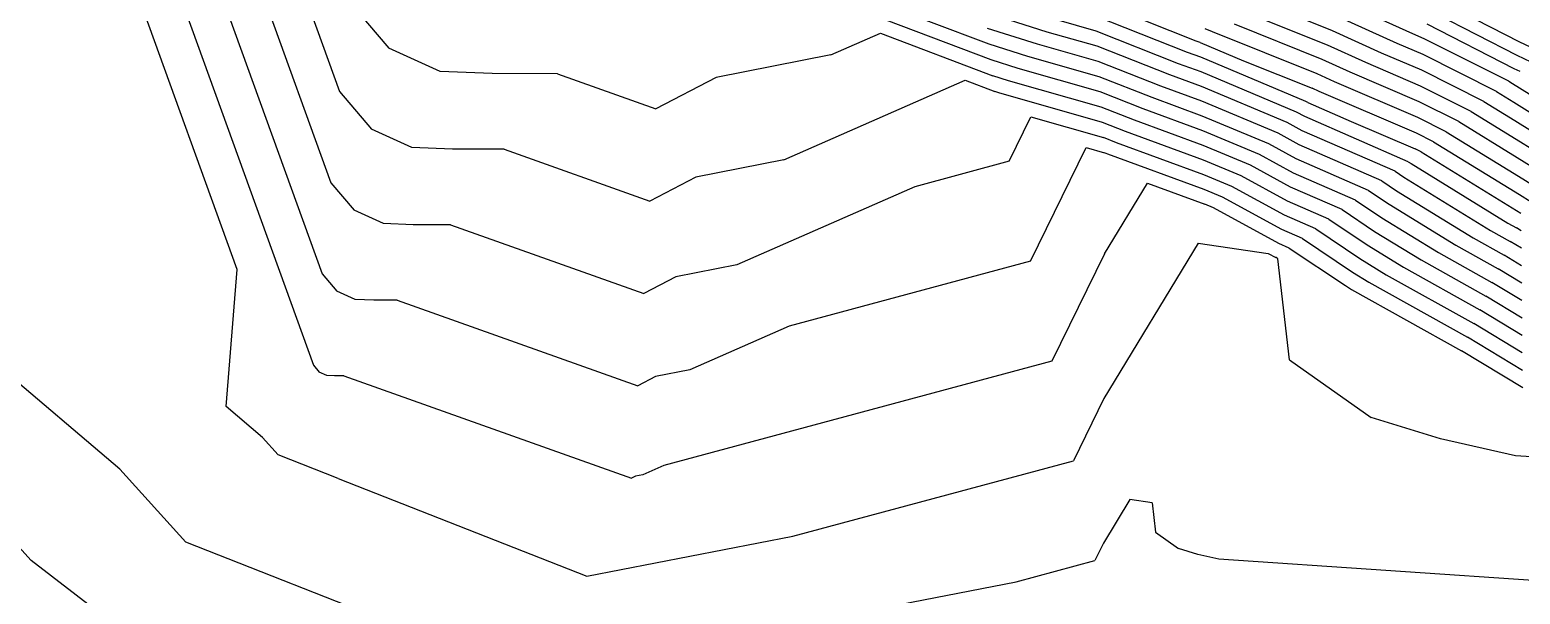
# Model space of a CAD drawing. Header units: metres. Extents: x -1120501 to 1198934, y -4928884 to 66998.
# Drawn here: x 484.3 to 648.6, y -639.2 to -577 of the extents above; entities that cross this region are included whole.
import ezdxf

# ---------------------------------------------------------------- set-up
doc = ezdxf.new("R2010")
doc.units = ezdxf.units.M
doc.layers.add('SURF2CONTOURS', color=7, linetype='Continuous', lineweight=0)

msp = doc.modelspace()

# ---------------------------------------------------------------- linework, layer by layer
at = {"color": 7, "lineweight": 0}
msp.add_circle((-684.64, 190.5), 66807.04, dxfattribs=at)
at = {"layer": 'SURF2CONTOURS', "color": 2, "linetype": 'Continuous', "lineweight": -3}
for p, q in [((507.18, -603.41, 243.5), (486.74, -546.86, 243.5)), ((495.84, -546.63, 244.5), (516.54, -603.89, 244.5)), ((504.94, -546.39, 245.5), (518.46, -583.8, 245.5)), ((590.26, -580.32, 246.5), (575.4, -574.68, 246.5)), ((612.87, -578.24, 249.5), (601.59, -573.78, 249.5)), ((627.88, -577.1, 251.5), (621.92, -574.71, 251.5)), ((636.73, -577.45, 252.5), (628.99, -573.94, 252.5)), ((601.83, -577.13, 248.5), (597.51, -575.9, 248.5)), ((626.76, -580.27, 250.5), (617.09, -576.39, 250.5)), ((648.22, -579.83, 253.5), (639.36, -575.29, 253.5)), ((595.38, -578.58, 247.5), (589.86, -576.84, 247.5)), ((610.92, -580.73, 248.5), (601.83, -577.13, 248.5)), ((633.29, -579.56, 251.5), (627.88, -577.1, 251.5)), ((638, -577.99, 252.5), (636.73, -577.45, 252.5)), ((647.33, -582.67, 252.5), (638, -577.99, 252.5)), ((602.06, -580.49, 247.5), (595.38, -578.58, 247.5)), ((613.31, -578.4, 249.5), (612.87, -578.24, 249.5)), ((613.31, -578.4, 249.5), (618.08, -580.4, 249.5)), ((637.72, -581.45, 251.5), (633.29, -579.56, 251.5)), ((593.25, -581.26, 246.5), (590.26, -580.32, 246.5)), ((602.29, -583.84, 246.5), (593.25, -581.26, 246.5)), ((608.98, -583.22, 247.5), (602.06, -580.49, 247.5)), ((613.4, -581.63, 248.5), (610.92, -580.73, 248.5)), ((618.08, -580.4, 249.5), (625.65, -583.44, 249.5)), ((629.84, -581.67, 250.5), (626.76, -580.27, 250.5)), ((649.76, -580.55, 253.5), (648.22, -579.83, 253.5)), ((567.42, -591.31, 245.5), (587.39, -582.56, 245.5)), ((587.39, -582.56, 245.5), (590.66, -583.8, 245.5)), ((623.91, -586.05, 248.5), (613.4, -581.63, 248.5)), ((637.43, -584.92, 250.5), (629.84, -581.67, 250.5)), ((644.56, -584.89, 251.5), (637.72, -581.45, 251.5)), ((647.33, -582.67, 252.5), (647.73, -582.91, 252.5)), ((647.73, -582.91, 252.5), (655.24, -587.62, 252.5)), ((518.46, -583.8, 245.5), (521.98, -587.93, 245.5)), ((591.11, -583.94, 245.5), (590.66, -583.8, 245.5)), ((602.53, -587.19, 245.5), (591.11, -583.94, 245.5)), ((607.03, -585.71, 246.5), (602.29, -583.84, 246.5)), ((613.49, -584.87, 247.5), (608.98, -583.22, 247.5)), ((626.4, -583.78, 249.5), (625.65, -583.44, 249.5)), ((637.14, -588.38, 249.5), (626.4, -583.78, 249.5)), ((613.58, -588.11, 246.5), (607.03, -585.71, 246.5)), ((621.88, -588.39, 247.5), (613.49, -584.87, 247.5)), ((624.85, -586.56, 248.5), (623.91, -586.05, 248.5)), ((641.8, -587.11, 250.5), (637.43, -584.92, 250.5)), ((644.56, -584.89, 251.5), (647.98, -586.99, 251.5)), ((526.43, -589.95, 245.5), (521.98, -587.93, 245.5)), ((605.08, -588.2, 245.5), (602.53, -587.19, 245.5)), ((636.24, -591.52, 248.5), (624.85, -586.56, 248.5)), ((641.8, -587.11, 250.5), (648.24, -591.07, 250.5)), ((647.98, -586.99, 251.5), (653.42, -590.4, 251.5)), ((613.67, -591.35, 245.5), (605.08, -588.2, 245.5)), ((619.84, -590.74, 246.5), (613.58, -588.11, 246.5)), ((624.21, -589.66, 247.5), (621.88, -588.39, 247.5)), ((639.03, -589.33, 249.5), (637.14, -588.38, 249.5)), ((639.03, -589.33, 249.5), (648.5, -595.14, 249.5)), ((530.93, -590.13, 245.5), (526.43, -589.95, 245.5)), ((536.59, -590.15, 245.5), (530.93, -590.13, 245.5)), ((536.59, -590.15, 245.5), (552.65, -595.86, 245.5)), ((594.61, -602.48, 244.5), (600.74, -589.97, 244.5)), ((600.74, -589.97, 244.5), (602.76, -590.55, 244.5)), ((603.13, -590.69, 244.5), (602.76, -590.55, 244.5)), ((613.76, -594.59, 244.5), (603.13, -590.69, 244.5)), ((623.57, -592.77, 246.5), (619.84, -590.74, 246.5)), ((633.32, -593.64, 247.5), (624.21, -589.66, 247.5)), ((648.24, -591.07, 250.5), (651.61, -593.17, 250.5)), ((567.42, -591.31, 245.5), (557.74, -593.24, 245.5)), ((617.81, -593.09, 245.5), (613.67, -591.35, 245.5)), ((630.41, -595.75, 246.5), (623.57, -592.77, 246.5)), ((636.24, -591.52, 248.5), (636.54, -591.73, 248.5)), ((636.54, -591.73, 248.5), (647.21, -598.28, 248.5)), ((557.74, -593.24, 245.5), (552.65, -595.86, 245.5)), ((622.93, -595.87, 245.5), (617.81, -593.09, 245.5)), ((633.32, -593.64, 247.5), (634.93, -594.72, 247.5)), ((615.77, -595.43, 244.5), (613.76, -594.59, 244.5)), ((622.29, -598.98, 244.5), (615.77, -595.43, 244.5)), ((627.49, -597.86, 245.5), (622.93, -595.87, 245.5)), ((630.41, -595.75, 246.5), (633.32, -597.7, 246.5)), ((634.93, -594.72, 247.5), (643.38, -599.91, 247.5)), ((648.5, -595.14, 249.5), (649.79, -595.95, 249.5)), ((633.32, -597.7, 246.5), (639.55, -601.53, 246.5)), ((624.58, -599.97, 244.5), (622.29, -598.98, 244.5)), ((627.49, -597.86, 245.5), (631.71, -600.69, 245.5)), ((647.21, -598.28, 248.5), (648.15, -598.81, 248.5)), ((648.68, -599.13, 248.5), (648.15, -598.81, 248.5)), ((613.09, -600.49, 243.5), (602.7, -617.61, 243.5)), ((613.09, -600.49, 243.5), (620.81, -601.62, 243.5)), ((624.58, -599.97, 244.5), (630.1, -603.68, 244.5)), ((631.71, -600.69, 245.5), (635.72, -603.15, 245.5)), ((643.38, -599.91, 247.5), (646.8, -601.82, 247.5)), ((594.61, -602.48, 244.5), (568.03, -609.63, 244.5)), ((620.81, -601.62, 243.5), (621.65, -602.08, 243.5)), ((621.66, -602.09, 243.5), (621.65, -602.08, 243.5)), ((621.87, -602.22, 243.5), (621.66, -602.09, 243.5)), ((623.16, -613.35, 243.5), (621.87, -602.22, 243.5)), ((639.55, -601.53, 246.5), (645.46, -604.83, 246.5)), ((648.71, -602.98, 247.5), (646.8, -601.82, 247.5)), ((505.96, -618.5, 243.5), (507.18, -603.41, 243.5)), ((516.54, -603.89, 244.5), (518.15, -605.78, 244.5)), ((630.1, -603.68, 244.5), (631.9, -604.78, 244.5)), ((635.72, -603.15, 245.5), (644.11, -607.84, 245.5)), ((520.18, -606.7, 244.5), (518.15, -605.78, 244.5)), ((631.9, -604.78, 244.5), (642.76, -610.85, 244.5)), ((648.75, -606.82, 246.5), (645.46, -604.83, 246.5)), ((522.24, -606.78, 244.5), (520.18, -606.7, 244.5)), ((524.83, -606.79, 244.5), (522.24, -606.78, 244.5)), ((524.83, -606.79, 244.5), (551.32, -616.2, 244.5)), ((648.79, -610.67, 245.5), (644.11, -607.84, 245.5)), ((568.03, -609.63, 244.5), (557.05, -614.44, 244.5)), ((648.82, -614.51, 244.5), (642.76, -610.85, 244.5)), ((623.16, -613.35, 243.5), (632.13, -619.7, 243.5)), ((553.29, -615.19, 244.5), (551.32, -616.2, 244.5)), ((557.05, -614.44, 244.5), (553.29, -615.19, 244.5)), ((509.98, -621.91, 243.5), (505.96, -618.5, 243.5)), ((602.7, -617.61, 243.5), (599.34, -624.47, 243.5)), ((639.77, -622.04, 243.5), (632.13, -619.7, 243.5)), ((509.98, -621.91, 243.5), (511.72, -623.83, 243.5)), ((648.06, -623.91, 243.5), (639.77, -622.04, 243.5)), ((518.33, -626.43, 243.5), (511.72, -623.83, 243.5)), ((657.65, -624.55, 243.5), (648.06, -623.91, 243.5)), ((568.43, -632.79, 243.5), (599.34, -624.47, 243.5)), ((518.33, -626.43, 243.5), (545.7, -637.18, 243.5)), ((484.47, -635.45, 242.5), (478.51, -628.85, 242.5)), ((545.7, -637.18, 243.5), (568.43, -632.79, 243.5)), ((491.68, -641.01, 242.5), (484.47, -635.45, 242.5))]:
    msp.add_line(p, q, dxfattribs=at)
at = {"layer": 'SURF2CONTOURS', "color": 4, "linetype": 'Continuous', "lineweight": -3}
for p, q in [((491.29, -546.75, 244), (515.58, -613.93, 244)), ((500.39, -546.51, 245), (517.5, -593.85, 245)), ((519.43, -573.76, 246), (523.9, -579.01, 246)), ((590.06, -578.58, 247), (576.74, -573.53, 247)), ((648.53, -578.36, 254), (640.4, -574.2, 254)), ((596.45, -577.24, 248), (589.66, -575.1, 248)), ((611.9, -579.48, 249), (601.71, -575.46, 249)), ((627.32, -578.69, 251), (619.51, -575.55, 251)), ((635.01, -578.5, 252), (628.44, -575.52, 252)), ((647.92, -581.3, 253), (638.32, -576.38, 253)), ((572.61, -579.75, 246), (578.06, -577.36, 246)), ((578.06, -577.36, 246), (590.46, -582.06, 246)), ((601.94, -578.81, 248), (596.45, -577.24, 248)), ((614.67, -577.22, 250), (613.86, -576.88, 250)), ((626.21, -581.85, 250), (614.67, -577.22, 250)), ((529.55, -581.57, 246), (523.9, -579.01, 246)), ((594.31, -579.92, 247), (590.06, -578.58, 247)), ((609.95, -581.97, 248), (601.94, -578.81, 248)), ((613.36, -580.02, 249), (611.9, -579.48, 249)), ((631.56, -580.61, 251), (627.32, -578.69, 251)), ((637.86, -579.72, 252), (635.01, -578.5, 252)), ((645.94, -583.78, 252), (637.86, -579.72, 252)), ((650.95, -579.49, 254), (648.53, -578.36, 254)), ((572.61, -579.75, 246), (559.97, -582.26, 246)), ((602.18, -582.16, 247), (594.31, -579.92, 247)), ((624.93, -584.88, 249), (613.36, -580.02, 249)), ((637.57, -583.19, 251), (631.56, -580.61, 251)), ((648.57, -581.6, 253), (647.92, -581.3, 253)), ((535.27, -581.81, 246), (529.55, -581.57, 246)), ((542.47, -581.83, 246), (535.27, -581.81, 246)), ((542.47, -581.83, 246), (553.32, -585.69, 246)), ((559.97, -582.26, 246), (553.32, -585.69, 246)), ((592.18, -582.6, 246), (590.46, -582.06, 246)), ((602.41, -585.52, 246), (592.18, -582.6, 246)), ((608, -584.47, 247), (602.18, -582.16, 247)), ((613.45, -583.25, 248), (609.95, -581.97, 248)), ((628.12, -582.72, 250), (626.21, -581.85, 250)), ((637.29, -586.65, 250), (628.12, -582.72, 250)), ((613.53, -586.49, 247), (608, -584.47, 247)), ((622.89, -587.22, 248), (613.45, -583.25, 248)), ((643.18, -586, 251), (637.57, -583.19, 251)), ((645.94, -583.78, 252), (647.86, -584.95, 252)), ((606.05, -586.96, 246), (602.41, -585.52, 246)), ((625.17, -585.01, 249), (624.93, -584.88, 249)), ((625.17, -585.01, 249), (629.94, -587.09, 249)), ((643.18, -586, 251), (648.11, -589.03, 251)), ((647.86, -584.95, 252), (654.33, -589.01, 252)), ((592.25, -591.48, 245), (594.64, -586.59, 245)), ((594.64, -586.59, 245), (602.64, -588.87, 245)), ((613.62, -589.73, 246), (606.05, -586.96, 246)), ((620.86, -589.57, 247), (613.53, -586.49, 247)), ((624.53, -588.11, 248), (622.89, -587.22, 248)), ((629.94, -587.09, 249), (637, -590.11, 249)), ((640.42, -588.22, 250), (637.29, -586.65, 250)), ((604.1, -589.45, 245), (602.64, -588.87, 245)), ((613.71, -592.97, 245), (604.1, -589.45, 245)), ((623.89, -591.22, 247), (620.86, -589.57, 247)), ((634.78, -592.58, 248), (624.53, -588.11, 248)), ((640.42, -588.22, 250), (648.37, -593.1, 250)), ((648.11, -589.03, 251), (652.51, -591.78, 251)), ((618.83, -591.91, 246), (613.62, -589.73, 246)), ((631.86, -594.69, 247), (623.89, -591.22, 247)), ((637.65, -590.44, 249), (637, -590.11, 249)), ((637.65, -590.44, 249), (648.63, -597.18, 249)), ((592.25, -591.48, 245), (581.85, -594.28, 245)), ((623.25, -594.32, 246), (618.83, -591.91, 246)), ((634.78, -592.58, 248), (635.74, -593.22, 248)), ((517.5, -593.85, 245), (520.06, -596.86, 245)), ((581.85, -594.28, 245), (562.24, -602.87, 245)), ((602.76, -601.67, 244), (607.48, -593.89, 244)), ((607.48, -593.89, 244), (613.8, -596.2, 244)), ((616.79, -594.26, 245), (613.71, -592.97, 245)), ((622.61, -597.42, 245), (616.79, -594.26, 245)), ((628.95, -596.8, 246), (623.25, -594.32, 246)), ((635.74, -593.22, 248), (645.29, -599.1, 248)), ((648.37, -593.1, 250), (650.7, -594.56, 250)), ((631.86, -594.69, 247), (634.13, -596.21, 247)), ((523.31, -598.32, 245), (520.06, -596.86, 245)), ((614.76, -596.61, 244), (613.8, -596.2, 244)), ((621.97, -600.53, 244), (614.76, -596.61, 244)), ((626.04, -598.92, 245), (622.61, -597.42, 245)), ((628.95, -596.8, 246), (632.52, -599.2, 246)), ((634.13, -596.21, 247), (641.46, -600.72, 247)), ((526.58, -598.46, 245), (523.31, -598.32, 245)), ((530.71, -598.47, 245), (526.58, -598.46, 245)), ((530.71, -598.47, 245), (551.99, -606.03, 245)), ((626.04, -598.92, 245), (630.91, -602.18, 245)), ((632.52, -599.2, 246), (637.64, -602.34, 246)), ((645.29, -599.1, 248), (647.48, -600.32, 248)), ((623.12, -601.03, 244), (621.97, -600.53, 244)), ((623.12, -601.03, 244), (629.3, -605.17, 244)), ((641.46, -600.72, 247), (646.13, -603.33, 247)), ((648.7, -601.05, 248), (647.48, -600.32, 248)), ((602.76, -601.67, 244), (596.97, -613.48, 244)), ((630.91, -602.18, 245), (633.81, -603.97, 245)), ((637.64, -602.34, 246), (644.78, -606.33, 246)), ((555.52, -604.21, 245), (551.99, -606.03, 245)), ((562.24, -602.87, 245), (555.52, -604.21, 245)), ((633.81, -603.97, 245), (643.44, -609.34, 245)), ((648.73, -604.9, 247), (646.13, -603.33, 247)), ((629.3, -605.17, 244), (629.98, -605.59, 244)), ((629.98, -605.59, 244), (642.09, -612.35, 244)), ((648.77, -608.75, 246), (644.78, -606.33, 246)), ((648.8, -612.59, 245), (643.44, -609.34, 245)), ((494.25, -625.38, 243), (477.4, -611.1, 243)), ((648.84, -616.44, 244), (642.09, -612.35, 244)), ((515.58, -613.93, 244), (516.23, -614.7, 244)), ((596.97, -613.48, 244), (554.2, -624.98, 244)), ((517.06, -615.07, 244), (516.23, -614.7, 244)), ((517.9, -615.11, 244), (517.06, -615.07, 244)), ((518.95, -615.11, 244), (517.9, -615.11, 244)), ((518.95, -615.11, 244), (550.65, -626.38, 244)), ((494.25, -625.38, 243), (501.52, -633.43, 243)), ((554.2, -624.98, 244), (551.87, -626, 244)), ((551.07, -626.16, 244), (550.65, -626.38, 244)), ((551.87, -626, 244), (551.07, -626.16, 244)), ((605.56, -628.74, 243), (602.64, -633.54, 243)), ((608.01, -629.1, 243), (605.56, -628.74, 243)), ((608.01, -629.1, 243), (608.38, -632.35, 243)), ((529.19, -644.3, 243), (501.52, -633.43, 243)), ((602.64, -633.54, 243), (601.7, -635.47, 243)), ((608.38, -632.35, 243), (610.9, -634.13, 243)), ((593.03, -637.8, 243), (601.7, -635.47, 243)), ((613.04, -634.79, 243), (610.9, -634.13, 243)), ((615.37, -635.31, 243), (613.04, -634.79, 243)), ((666.68, -638.77, 243), (615.37, -635.31, 243)), ((539.17, -648.22, 243), (593.03, -637.8, 243))]:
    msp.add_line(p, q, dxfattribs=at)

doc.saveas('drawing.dxf')
